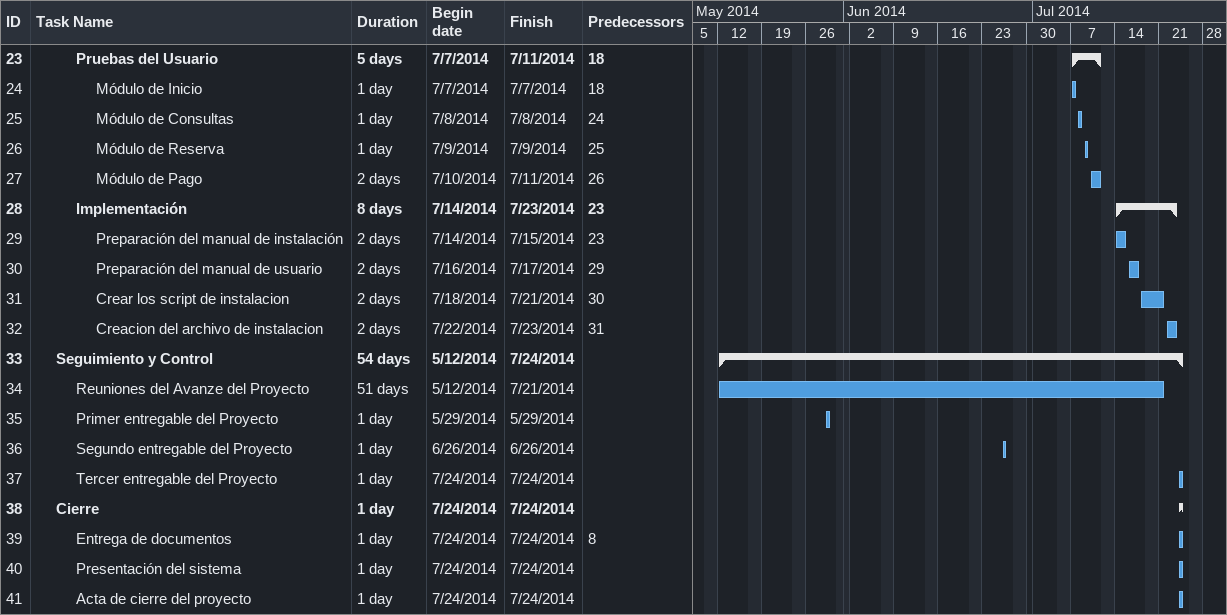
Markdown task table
| ID | Level | Task | Duration | Start | Finish | Predecessors |
|---|---|---|---|---|---|---|
| 23 | 3 | **Pruebas del Usuario** | 5d | 2014-07-07 | 2014-07-11 | 18 |
| 24 | 4 | Módulo de Inicio | 1d | 2014-07-07 | 2014-07-07 | 18 |
| 25 | 4 | Módulo de Consultas | 1d | 2014-07-08 | 2014-07-08 | 24 |
| 26 | 4 | Módulo de Reserva | 1d | 2014-07-09 | 2014-07-09 | 25 |
| 27 | 4 | Módulo de Pago | 2d | 2014-07-10 | 2014-07-11 | 26 |
| 28 | 3 | **Implementación** | 8d | 2014-07-14 | 2014-07-23 | 23 |
| 29 | 4 | Preparación del manual de instalación | 2d | 2014-07-14 | 2014-07-15 | 23 |
| 30 | 4 | Preparación del manual de usuario | 2d | 2014-07-16 | 2014-07-17 | 29 |
| 31 | 4 | Crear los script de instalacion | 2d | 2014-07-18 | 2014-07-21 | 30 |
| 32 | 4 | Creacion del archivo de instalacion | 2d | 2014-07-22 | 2014-07-23 | 31 |
| 33 | 2 | **Seguimiento y Control** | 54d | 2014-05-12 | 2014-07-24 |  |
| 34 | 3 | Reuniones del Avanze del Proyecto | 51d | 2014-05-12 | 2014-07-21 |  |
| 35 | 3 | Primer entregable del Proyecto | 1d | 2014-05-29 | 2014-05-29 |  |
| 36 | 3 | Segundo entregable del Proyecto | 1d | 2014-06-26 | 2014-06-26 |  |
| 37 | 3 | Tercer entregable del Proyecto | 1d | 2014-07-24 | 2014-07-24 |  |
| 38 | 2 | **Cierre** | 1d | 2014-07-24 | 2014-07-24 |  |
| 39 | 3 | Entrega de documentos | 1d | 2014-07-24 | 2014-07-24 | 8 |
| 40 | 3 | Presentación del sistema | 1d | 2014-07-24 | 2014-07-24 |  |
| 41 | 3 | Acta de cierre del proyecto | 1d | 2014-07-24 | 2014-07-24 |  |
